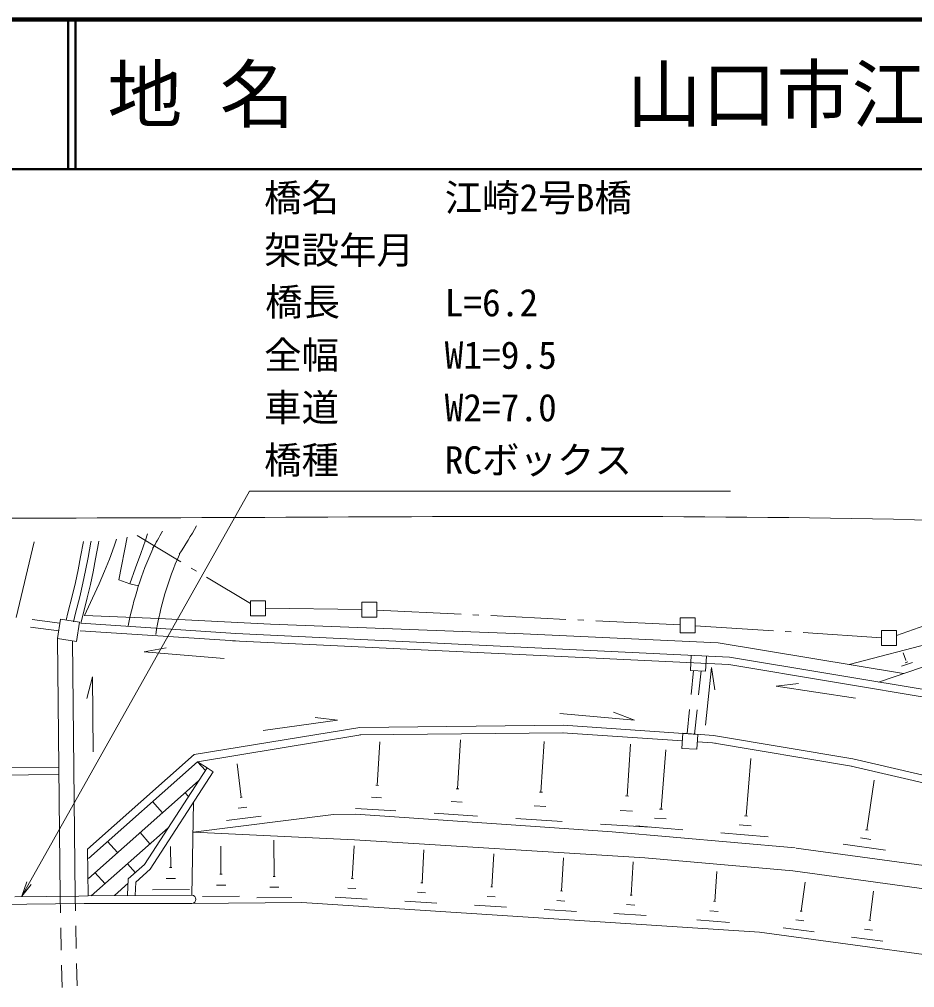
# Model space of a CAD drawing. Units: millimetres, scale not verified. Extents: x 40000 to 680000, y 20000 to 380000.
# Drawn here: x 364505 to 424234, y 315418 to 380000 of the extents above; entities that cross this region are included whole.
import ezdxf
from ezdxf.enums import TextEntityAlignment as Align

# ---------------------------------------------------------------- set-up
doc = ezdxf.new("R2010")
doc.units = ezdxf.units.MM
doc.header["$LTSCALE"] = 1000
for name, color, linetype, lineweight in [('M-BGD', 7, 'Continuous', 13), ('M-BMK-ROW', 30, 'Continuous', 13), ('M-STR-HTXT', 7, 'Continuous', 13), ('M-STR-STR1', 1, 'Continuous', 13), ('M-TTL', 2, 'Continuous', 140), ('M-TTL-LINE', 7, 'Continuous', 50)]:
    doc.layers.add(name, color=color, linetype=linetype, lineweight=lineweight)
doc.layers.add('M-TTL-TXT', color=7, linetype='Continuous')
doc.styles.add('ＭＳ ゴシック', font='')
doc.styles.get('ＭＳ ゴシック').set_extended_font_data('MS Gothic')

# ---------------------------------------------------------------- blocks, each defined once
blk = doc.blocks.new('open_arrow')
at = {"color": 0, "linetype": 'Continuous', "lineweight": -2}
blk.add_lwpolyline([(7.5, 1.25), (0, 0), (7.5, -1.25)], dxfattribs=at)

msp = doc.modelspace()

# ---------------------------------------------------------------- linework, layer by layer
at = {"layer": 'M-BGD'}
for p, q in [((372910, 345259), (373061, 345680)), ((365484, 345147), (364302, 340095)), ((368781, 345178), (368591, 344155)), ((368781, 345178), (368591, 344155)), ((369282, 345138), (369102, 344105)), ((369292, 345188), (369282, 345138)), ((369783, 345058), (369593, 344015)), ((369803, 345188), (369783, 345058)), ((370826, 344858), (370986, 345339)), ((371708, 345459), (371137, 342613)), ((372600, 344377), (372910, 345259)), ((370525, 344006), (370826, 344858)), ((372259, 343425), (372600, 344377)), ((368591, 344155), (368421, 343283)), ((368591, 344155), (368421, 343283)), ((369102, 344105), (368922, 343233)), ((369593, 344015), (369423, 343143)), ((370195, 343204), (370525, 344006)), ((368421, 343283), (368241, 342441)), ((368421, 343283), (368241, 342441)), ((368922, 343233), (368742, 342401)), ((369423, 343143), (369243, 342311)), ((369834, 342352), (370195, 343204)), ((371879, 342362), (372259, 343425)), ((443561, 343156), (419860, 336965)), ((443561, 343156), (421824, 335803)), ((368241, 342441), (368020, 341529)), ((368241, 342441), (368020, 341529)), ((368742, 342401), (368532, 341489)), ((369243, 342311), (369023, 341409)), ((369394, 341399), (369834, 342352)), ((371137, 342613), (371879, 342362)), ((371879, 342362), (372460, 342222)), ((368020, 341529), (367740, 340407)), ((368020, 341529), (367740, 340407)), ((368532, 341489), (368251, 340387)), ((369023, 341409), (368752, 340317)), ((368853, 340237), (369394, 341399)), ((367740, 340407), (367630, 339935)), ((367740, 340407), (367630, 339935)), ((368251, 340387), (368111, 339825)), ((367199, 339725), (365350, 339965)), ((367039, 338712), (367239, 339995)), ((367239, 339995), (368522, 339795)), ((368522, 339795), (368322, 338502)), ((368752, 340317), (368602, 339725)), ((378946, 339037), (368602, 339725)), ((368853, 340237), (373804, 340048)), ((373804, 340048), (381251, 339669)), ((367129, 339224), (365259, 339469)), ((378916, 338546), (368572, 339224)), ((381251, 339669), (398109, 339023)), ((368322, 338502), (367039, 338712)), ((367225, 321513), (367039, 338712)), ((368227, 321524), (368041, 338552)), ((378716, 338546), (411841, 336962)), ((378946, 339037), (411891, 337464)), ((398109, 339023), (411129, 338426)), ((411129, 338426), (423488, 336365)), ((372822, 337812), (374296, 338073)), ((372822, 337812), (378165, 337363)), ((409335, 337583), (409286, 336581)), ((410288, 336531), (410338, 337533)), ((411891, 337464), (428760, 334642)), ((423638, 337267), (423477, 337738)), ((423598, 337086), (423778, 337147)), ((423618, 337257), (423658, 337267)), ((409286, 336581), (410288, 336531)), ((409486, 336571), (409322, 334963)), ((409987, 336551), (409823, 334939)), ((410679, 336762), (410279, 332923)), ((410679, 336762), (410910, 335278)), ((411841, 336962), (428670, 334151)), ((423367, 336856), (424099, 337097)), ((369005, 334704), (369375, 336157)), ((369437, 331146), (369375, 336157)), ((414989, 335530), (416482, 335701)), ((414989, 335530), (420291, 334730)), ((409220, 333969), (409056, 332361)), ((409722, 333944), (409558, 332331)), ((380772, 332563), (385733, 333256)), ((384240, 333446), (385733, 333256)), ((400557, 333702), (405548, 333262)), ((404145, 333783), (405548, 333262)), ((387217, 332775), (376172, 330958)), ((400777, 332920), (387217, 332775)), ((409778, 332311), (400777, 332920)), ((387297, 332284), (376393, 330487)), ((400788, 332419), (387217, 332274)), ((408746, 331880), (400748, 332419)), ((408706, 331379), (408776, 332381)), ((408776, 332381), (410810, 332241)), ((409778, 332311), (409708, 331319)), ((420102, 330671), (410810, 332241)), ((388381, 328907), (388560, 331804)), ((393743, 328688), (393942, 331935)), ((399295, 328449), (399515, 331827)), ((405049, 328190), (405268, 331658)), ((409708, 331319), (408706, 331379)), ((410750, 331750), (409738, 331810)), ((420022, 330180), (410750, 331750)), ((410921, 331720), (410951, 331720)), ((376172, 330958), (369058, 324661)), ((407314, 327329), (407644, 331288)), ((412987, 326870), (413307, 330699)), ((436089, 326997), (420102, 330671)), ((367132, 330133), (354934, 330009)), ((376393, 330487), (369108, 324040)), ((369108, 324040), (376393, 330487)), ((372847, 323630), (377024, 330076)), ((377024, 330076), (376393, 330487)), ((376914, 329906), (376393, 330487)), ((377024, 330076), (377445, 329806)), ((379310, 328112), (379029, 330337)), ((435979, 326506), (419992, 330190)), ((367132, 329632), (354924, 329508)), ((373228, 323309), (377445, 329806)), ((369109, 322697), (376453, 329204)), ((388290, 328917), (388461, 328907)), ((421046, 325920), (421526, 329248)), ((375782, 328161), (375562, 328412)), ((379240, 328102), (379380, 328122)), ((387990, 328125), (388661, 328075)), ((393653, 328688), (393833, 328678)), ((399205, 328459), (399396, 328449)), ((404948, 328200), (405149, 328180)), ((374059, 327078), (373397, 327830)), ((376015, 321596), (376133, 327791)), ((379110, 327381), (379691, 327451)), ((393322, 327836), (394044, 327796)), ((398855, 327547), (399627, 327497)), ((385465, 326972), (376094, 325786)), ((378328, 326568), (380644, 326860)), ((386928, 326982), (385465, 326972)), ((386928, 327373), (389624, 327203)), ((386928, 326982), (397322, 326284)), ((392180, 327044), (395076, 326854)), ((404578, 327238), (405400, 327178)), ((407214, 327329), (407414, 327319)), ((412887, 326880), (413087, 326860)), ((397322, 326284), (404057, 325815)), ((397632, 326695), (400729, 326495)), ((403285, 326326), (406563, 326116)), ((405641, 326206), (408778, 325947)), ((406873, 326728), (407655, 326668)), ((412536, 326268), (413328, 326209)), ((369300, 321534), (374440, 326076)), ((373217, 325003), (372556, 325755)), ((386858, 325268), (376124, 325786)), ((416255, 324736), (404057, 325815)), ((411294, 325737), (414471, 325467)), ((420955, 325940), (421136, 325910)), ((371053, 324421), (370391, 325173)), ((377949, 322990), (377938, 324864)), ((381507, 322821), (381486, 325246)), ((386719, 322682), (386848, 324887)), ((386858, 325268), (406243, 324081)), ((419472, 324998), (422299, 324598)), ((420615, 325409), (421316, 325309)), ((369058, 324661), (369099, 321534)), ((374601, 323440), (374591, 324823)), ((391369, 322413), (391499, 324618)), ((396020, 322134), (396150, 324349)), ((441052, 321336), (416325, 324726)), ((372256, 323069), (371724, 323670)), ((371775, 322678), (372847, 323630)), ((400671, 321865), (400800, 324070)), ((405321, 321586), (405461, 323801)), ((416115, 323213), (406243, 324081)), ((370221, 322346), (369550, 323098)), ((372266, 322447), (373228, 323309)), ((374521, 323440), (374681, 323440)), ((377879, 322990), (378029, 322990)), ((410894, 321166), (411044, 323171)), ((440842, 319823), (416115, 323213)), ((370853, 321565), (371765, 322377)), ((371775, 322678), (371725, 321585)), ((372266, 322447), (372226, 321555)), ((374301, 322698), (374922, 322699)), ((381427, 322821), (381577, 322831)), ((386649, 322692), (386789, 322682)), ((391299, 322413), (391430, 322403)), ((416667, 320517), (416927, 322451)), ((373379, 321946), (375854, 321967)), ((377648, 322248), (378270, 322259)), ((381216, 322119), (381808, 322119)), ((386408, 322061), (386949, 322021)), ((391059, 321782), (391600, 321752)), ((395950, 322144), (396080, 322134)), ((400600, 321865), (400741, 321855)), ((421238, 319907), (421498, 321851)), ((355779, 320899), (368819, 321023)), ((364208, 321482), (368468, 321524)), ((367225, 321513), (367249, 320417)), ((369099, 321534), (368468, 321524)), ((368819, 321023), (376015, 321025)), ((369099, 321534), (376015, 321596)), ((370903, 321565), (370883, 321595)), ((376015, 321025), (383352, 321088)), ((376726, 321496), (379202, 321517)), ((380345, 321407), (382690, 321428)), ((383352, 321088), (413892, 319123)), ((385566, 321459), (387711, 321329)), ((390217, 321190), (392362, 321060)), ((395709, 321502), (396251, 321472)), ((400360, 321233), (400901, 321193)), ((405261, 321586), (405391, 321586)), ((410824, 321176), (410954, 321166)), ((394868, 320911), (397013, 320781)), ((399518, 320632), (401673, 320502)), ((404169, 320352), (406324, 320223)), ((405021, 320954), (405562, 320924)), ((410564, 320535), (411115, 320495)), ((416597, 320527), (416728, 320517)), ((409702, 319943), (411877, 319773)), ((416317, 319935), (416838, 319865)), ((421178, 319917), (421308, 319897)), ((367271, 319417), (367305, 317917)), ((440252, 315513), (413892, 319123)), ((415455, 319414), (417540, 319134)), ((420887, 319315), (421419, 319245)), ((420026, 318794), (422110, 318514)), ((367327, 316917), (367360, 315418))]:
    msp.add_line(p, q, dxfattribs=at)
for centre, radius, start, end in [((355266, 357712), 23984, 326.07064, 331.38598), ((307289, 383435), 76614, 329.62695, 330.62378), ((394783, 335043), 23453, 155.72712, 168.89811), ((394603, 335664), 21258, 155.98892, 171.06457), ((375995, 321306), 281, 275.5723, 84.4813)]:
    msp.add_arc(centre, radius, start, end, dxfattribs=at)
at = {"layer": 'M-BMK-ROW'}
for p, q in [((372369, 345570), (375286, 343816)), ((375972, 343404), (376315, 343198)), ((377000, 342786), (379918, 341032)), ((379917, 341222), (380920, 341223)), ((379918, 340220), (379917, 341222)), ((380920, 341223), (380920, 340220)), ((387344, 341134), (388347, 341135)), ((387345, 340132), (387344, 341134)), ((388347, 341135), (388347, 340132)), ((380920, 340721), (387345, 340633)), ((388347, 340603), (393970, 340327)), ((380920, 340220), (379918, 340220)), ((388347, 340132), (387345, 340132)), ((394769, 340287), (395169, 340268)), ((395968, 340228), (400962, 339983)), ((401761, 339943), (402160, 339924)), ((402960, 339884), (408583, 339607)), ((408583, 339086), (408583, 340089)), ((408583, 340089), (409585, 340089)), ((409585, 340089), (409586, 339087)), ((423026, 338900), (425823, 339902)), ((409586, 339087), (408583, 339086)), ((409585, 339558), (414807, 339223)), ((415605, 339172), (416004, 339146)), ((416803, 339095), (422024, 338760)), ((422024, 338229), (422024, 339231)), ((422024, 339231), (423026, 339231)), ((423026, 339231), (423026, 338229)), ((423026, 338229), (422024, 338229))]:
    msp.add_line(p, q, dxfattribs=at)
at = {"layer": 'M-STR-HTXT'}
msp.add_lwpolyline([(364669, 321517), (379848, 348534), (411946, 348534)], dxfattribs=at)
msp.add_open_spline([(66199, 329007), (108404, 327248), (150608, 325489), (192221, 330632), (223655, 334517), (254752, 342341), (286296, 345252), (310686, 347503), (335343, 346816), (359894, 346744), (389770, 346656), (419489, 347479), (449471, 345609), (470028, 344326), (490710, 341778), (509967, 334964), (516944, 332495), (523733, 329467), (530522, 326439)], degree=3, knots=[0, 0, 0, 0, 1, 1, 1, 2, 2, 2, 3, 3, 3, 4, 4, 4, 5, 5, 5, 6, 6, 6, 6], dxfattribs=at)
at = {"layer": 'M-STR-STR1'}
for p, q in [((368227, 321524), (368249, 320537)), ((368271, 319537), (368304, 318038)), ((368326, 317038), (368359, 315538))]:
    msp.add_line(p, q, dxfattribs=at)
at = {"layer": 'M-TTL'}
msp.add_line((680000, 380000), (40000, 380000), dxfattribs=at)
at = {"layer": 'M-TTL-LINE'}
for p, q in [((367750, 380000), (367750, 370000)), ((368250, 380000), (368250, 370000)), ((40000, 370000), (680000, 370000))]:
    msp.add_line(p, q, dxfattribs=at)

# ---------------------------------------------------------------- block references
at = {"layer": 'M-STR-HTXT', "xscale": 133, "yscale": 133, "rotation": 60.7}
msp.add_blockref('open_arrow', (364669, 321517), dxfattribs=at)

# ---------------------------------------------------------------- texts
at = {"layer": 'M-STR-HTXT', "style": 'ＭＳ ゴシック'}
for s, p in [('橋名', (380834, 366643)), ('江崎2号B橋', (392879, 366643)), ('架設年月', (380834, 363143)), ('橋長', (380902, 359694)), ('L=6.2', (392879, 359643)), ('全幅', (380834, 356143)), ('W1=9.5', (392879, 356143)), ('車道', (380834, 352643)), ('W2=7.0', (392879, 352643)), ('橋種', (380834, 349143)), ('RCボックス', (392879, 349143))]:
    msp.add_text(s, height=1833, dxfattribs=at).set_placement(p, align=Align.BOTTOM_LEFT)
at = {"layer": 'M-TTL-TXT', "style": 'ＭＳ ゴシック'}
for s, p in [('地 名', (370380, 375000)), ('山口市江崎', (405024, 375000))]:
    msp.add_text(s, height=3666, dxfattribs=at).set_placement(p, align=Align.MIDDLE_LEFT)

doc.saveas('drawing.dxf')
